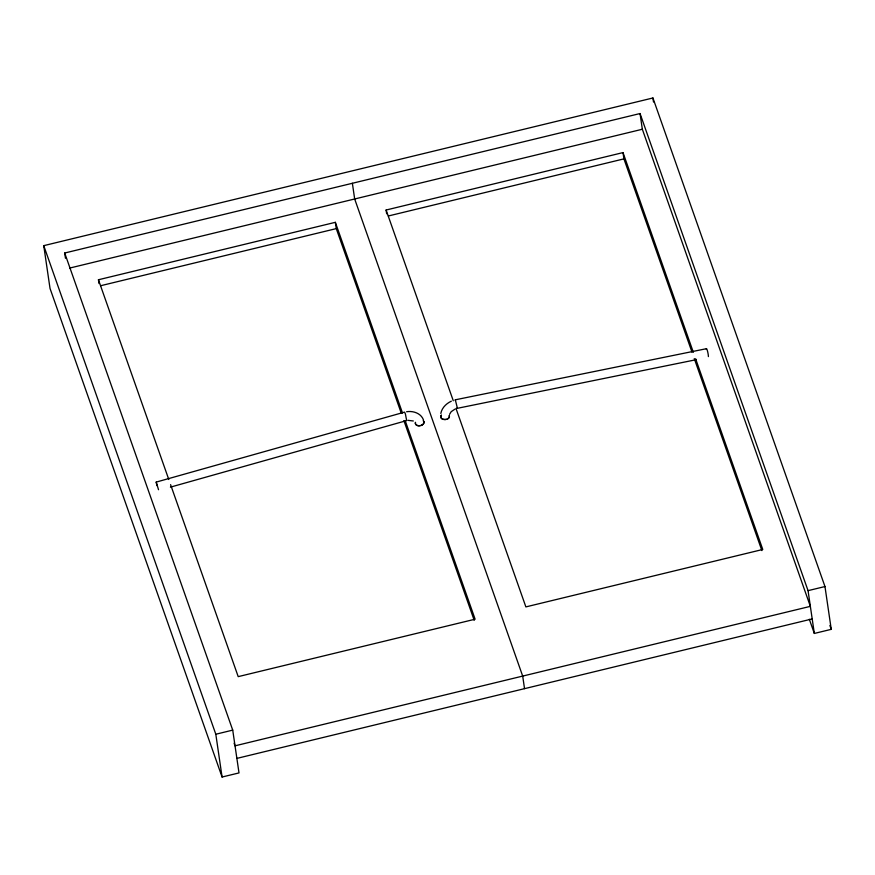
<?xml version="1.0" encoding="UTF-8"?>
<svg xmlns="http://www.w3.org/2000/svg" width="875" height="875" viewBox="0 0 875 875"><rect width="100%" height="100%" fill="white"/><g stroke="black" fill="none" stroke-linecap="round" stroke-linejoin="round"><path stroke-width="1.31" d="M170.417 487.145L406.656 420.591L405.387 413.853L404.567 412.125L156.198 482.103L156.931 485.603M440.814 413.492C441.82 407.881 446.316 403.495 451.325 401.188M706.475 348.688L455.317 399.809L455.273 400.433M457.1 407.783L457.428 408.297L455.317 399.809M449.564 414.323L451.194 411.688L454.945 409.15M441.317 415.297C438.364 420.864 450.472 420.962 449.28 415.472M814.33 633.445L808.052 590.647L640.041 113.542L64.706 253.017L232.728 730.122L239.006 772.92L222.075 777.022L50.028 288.455L43.75 245.656L652.925 97.978L824.972 586.545L831.25 629.344L814.33 633.445L809.331 619.259M69.661 268.078L642.337 129.248L810.359 606.353L235.025 745.828L234.117 743.247M99.006 283.533L98.448 279.759L335.344 222.327L402.511 413.033M386.662 213.795L386.116 210.022L623.011 152.589L693.35 352.319M100.691 285.72L336.273 228.616L401.155 412.88M388.358 215.983L623.93 158.878L691.994 352.155M43.75 245.656L215.808 734.234L232.728 730.122M808.052 590.647L824.972 586.545M236.873 758.395L812.197 618.92M420.689 425.556L420.952 425.491A4.375 3.008 -8.3 0 0 423.38 420.82M457.428 408.297L696.216 359.691M415.472 422.527A4.375 3.03 -13.5 0 0 418.698 425.819L420.952 425.502A4.375 3.03 -13.5 0 0 423.325 420.634M446.075 419.409L445.025 419.53A4.375 2.975 -3.3 0 1 441.295 415.155M406.591 411.742C413.131 410.637 421.017 413.241 423.456 419.902M407.969 420.339L413.328 420.984M415.45 422.341A4.375 3.008 -8.3 0 0 418.698 425.731L419.836 425.753M156.198 482.103L158.528 489.716M829.883 625.472L831.25 629.344M695.614 358.761L762.77 549.467L525.875 606.9L455.995 408.461M694.269 358.597L761.884 550.594M386.116 210.022L453.272 400.728M405.223 420.766L475.114 619.205L238.208 676.637L170.592 484.641M403.878 420.602L474.217 620.331M98.448 279.759L168.787 479.489M652.925 97.978L653.505 101.992M640.041 113.542L642.337 129.248M623.011 152.589L623.93 158.878M524.53 688.658L522.692 676.091L354.67 198.986L352.373 183.28M335.344 222.327L336.273 228.616M215.808 734.234L222.075 777.022M64.706 253.017L65.472 258.256M447.202 419.027L447.212 419.081A4.375 2.975 -3.3 0 0 449.291 415.691M706.311 349.344A4.364 0.58 78.5 0 1 707.394 350.7A4.364 0.58 78.5 0 1 708.389 356.595"/></g></svg>
